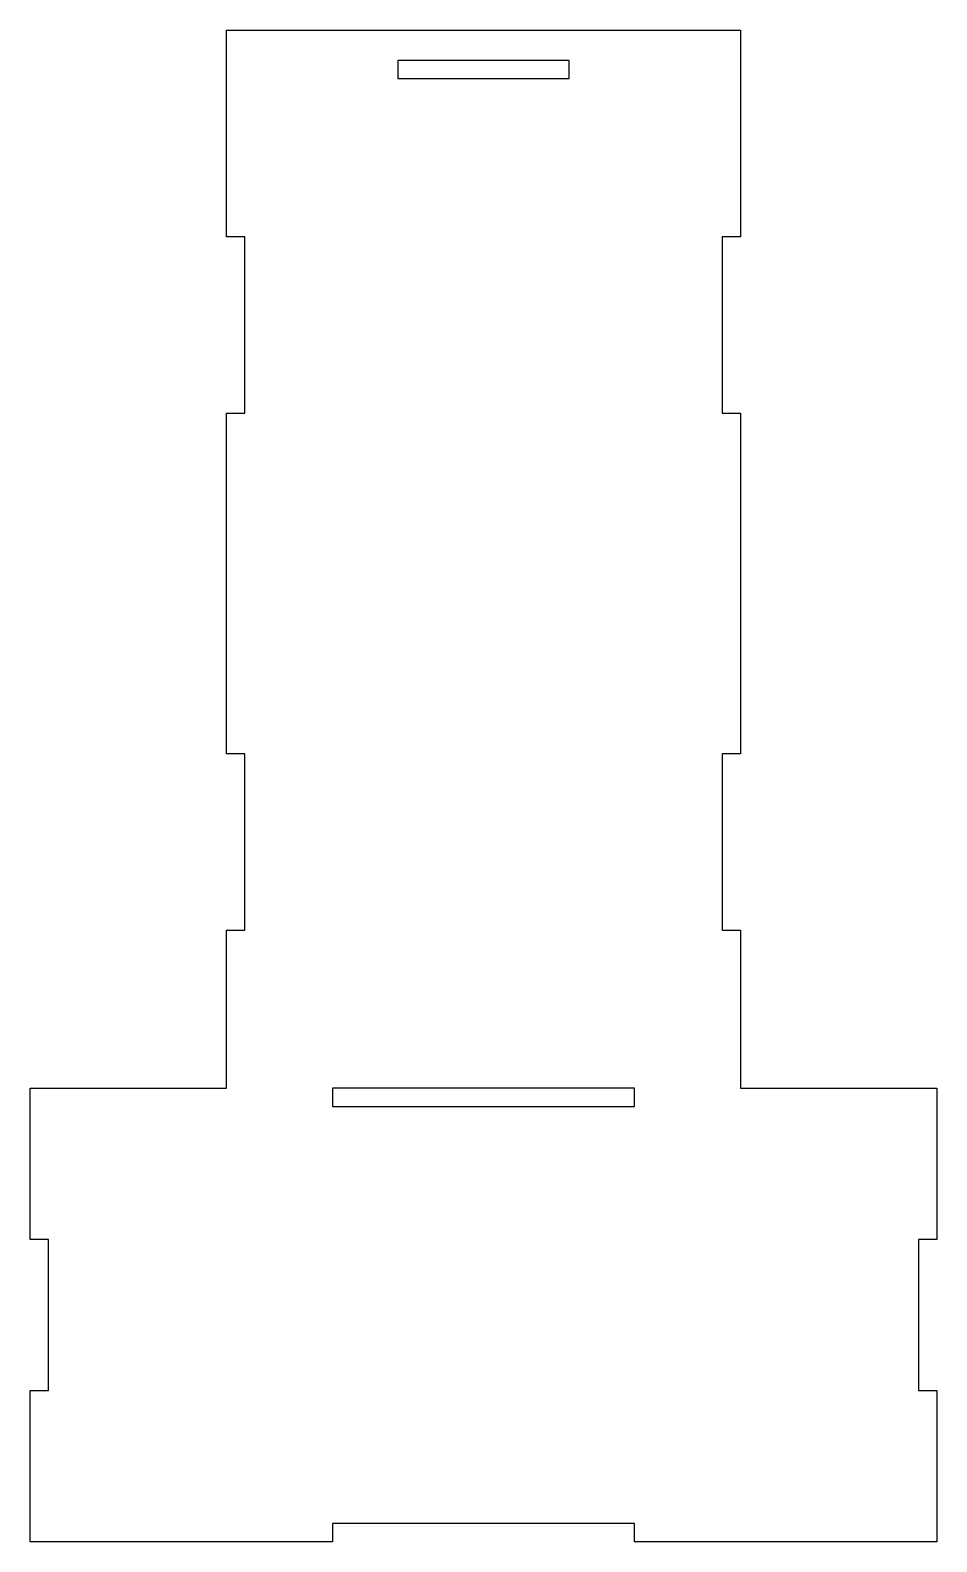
# Model space of a CAD drawing. Header units: millimetres. Extents: x 0 to 300, y 0 to 500.
import ezdxf

# ---------------------------------------------------------------- set-up
doc = ezdxf.new("R2010")
doc.units = ezdxf.units.MM
doc.layers.get('0').update_dxf_attribs({"linetype": 'CONTINUOUS'})

msp = doc.modelspace()

# ---------------------------------------------------------------- linework, layer by layer
for points in [[(229, 202.33), (235, 202.33), (235, 150), (300, 150), (300, 100), (294, 100), (294, 50), (300, 50), (300, 0), (200, 0), (200, 6), (100, 6), (100, 0), (0, 0), (0, 50), (6, 50), (6, 100), (0, 100), (0, 150), (65, 150), (65, 202.33), (71, 202.33), (71, 260.67), (65, 260.67), (65, 373.33), (71, 373.33), (71, 431.67), (65, 431.67), (65, 500), (235, 500), (235, 431.67), (229, 431.67), (229, 373.33), (235, 373.33), (235, 260.67), (229, 260.67)], [(178.33, 490), (121.67, 490), (121.67, 484), (178.33, 484)], [(200, 144), (200, 150), (100, 150), (100, 144)]]:
    msp.add_lwpolyline(points, close=True)

doc.saveas('drawing.dxf')
